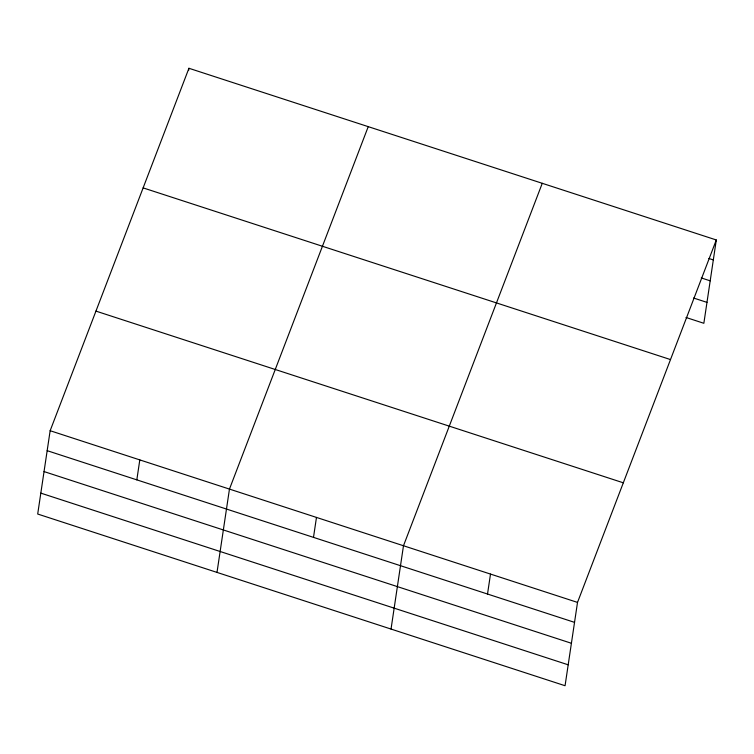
<?xml version="1.0" encoding="UTF-8"?>
<svg xmlns="http://www.w3.org/2000/svg" width="754" height="754" viewBox="0 0 754 754"><rect width="100%" height="100%" fill="white"/><g stroke="black" fill="none" stroke-linecap="round" stroke-linejoin="round"><path stroke-width="1.13" d="M50.15 430.713L37.7 514.03L565.066 685.725L577.517 602.408L716.3 239.97L188.934 68.275L50.15 430.713L577.517 602.408M188.604 70.499L188.934 68.275M136.823 479.864L139.801 459.902M217.001 572.409L229.461 489.092L368.235 126.653M313.494 537.376L316.473 517.423M391.034 629.062L403.484 545.745L542.267 183.307M487.518 594.029L490.505 574.077M716.3 239.97L703.85 323.287L685.999 317.472M708.854 258.471L713.322 259.923M701.267 277.924L710.193 280.837M693.586 298.019L706.969 302.373M143.137 187.887L670.504 359.573M95.947 311.11L623.313 482.805M47.172 450.675L574.539 622.361M44.043 471.58L571.409 643.266M40.829 493.125L568.196 664.811"/></g></svg>
